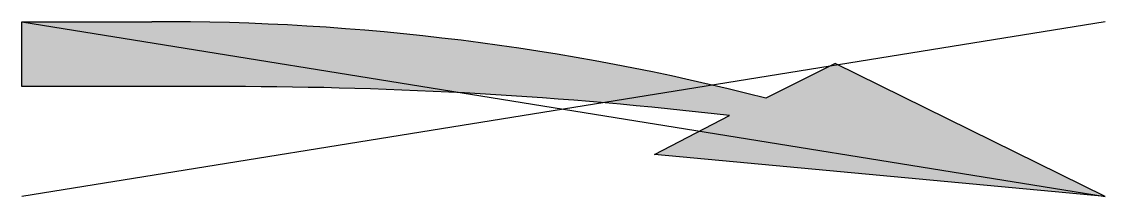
# Model space of a CAD drawing. Header units: metres. Extents: x 0 to 7.5, y -0.99 to 0.23.
import ezdxf

# ---------------------------------------------------------------- set-up
doc = ezdxf.new("R2010")
doc.units = ezdxf.units.M

msp = doc.modelspace()

# ---------------------------------------------------------------- hatches: boundary and pattern name
msp.add_hatch(color=256).paths.add_polyline_path([(7.5, -0.985), (5.63, -0.065), (5.15, -0.305, 0.06388), (0.9, 0.225), (0, 0.225), (0, -0.225), (1.4399, -0.225, -0.028877), (4.9, -0.425), (4.38, -0.695)])

# ---------------------------------------------------------------- linework, layer by layer
for p, q in [((0, 0.225), (0.9, 0.225)), ((0, -0.225), (0, 0.225)), ((5.63, -0.065), (5.15, -0.305)), ((7.5, -0.985), (5.63, -0.065)), ((1.44, -0.225), (0, -0.225)), ((4.38, -0.695), (4.9, -0.425)), ((7.5, -0.985), (4.38, -0.695))]:
    msp.add_line(p, q)
at = {"flags": 128}
for points in [[(7.5, 0.225), (0, -0.985)], [(0, 0.225), (7.5, -0.985)]]:
    msp.add_lwpolyline(points, dxfattribs=at)
for centre, radius, start, end in [((0.9593, -16.6049), 16.83, 75.58141, 90.20174), ((1.4399, -30.255), 30.03, 83.38368, 89.99989)]:
    msp.add_arc(centre, radius, start, end)

doc.saveas('drawing.dxf')
